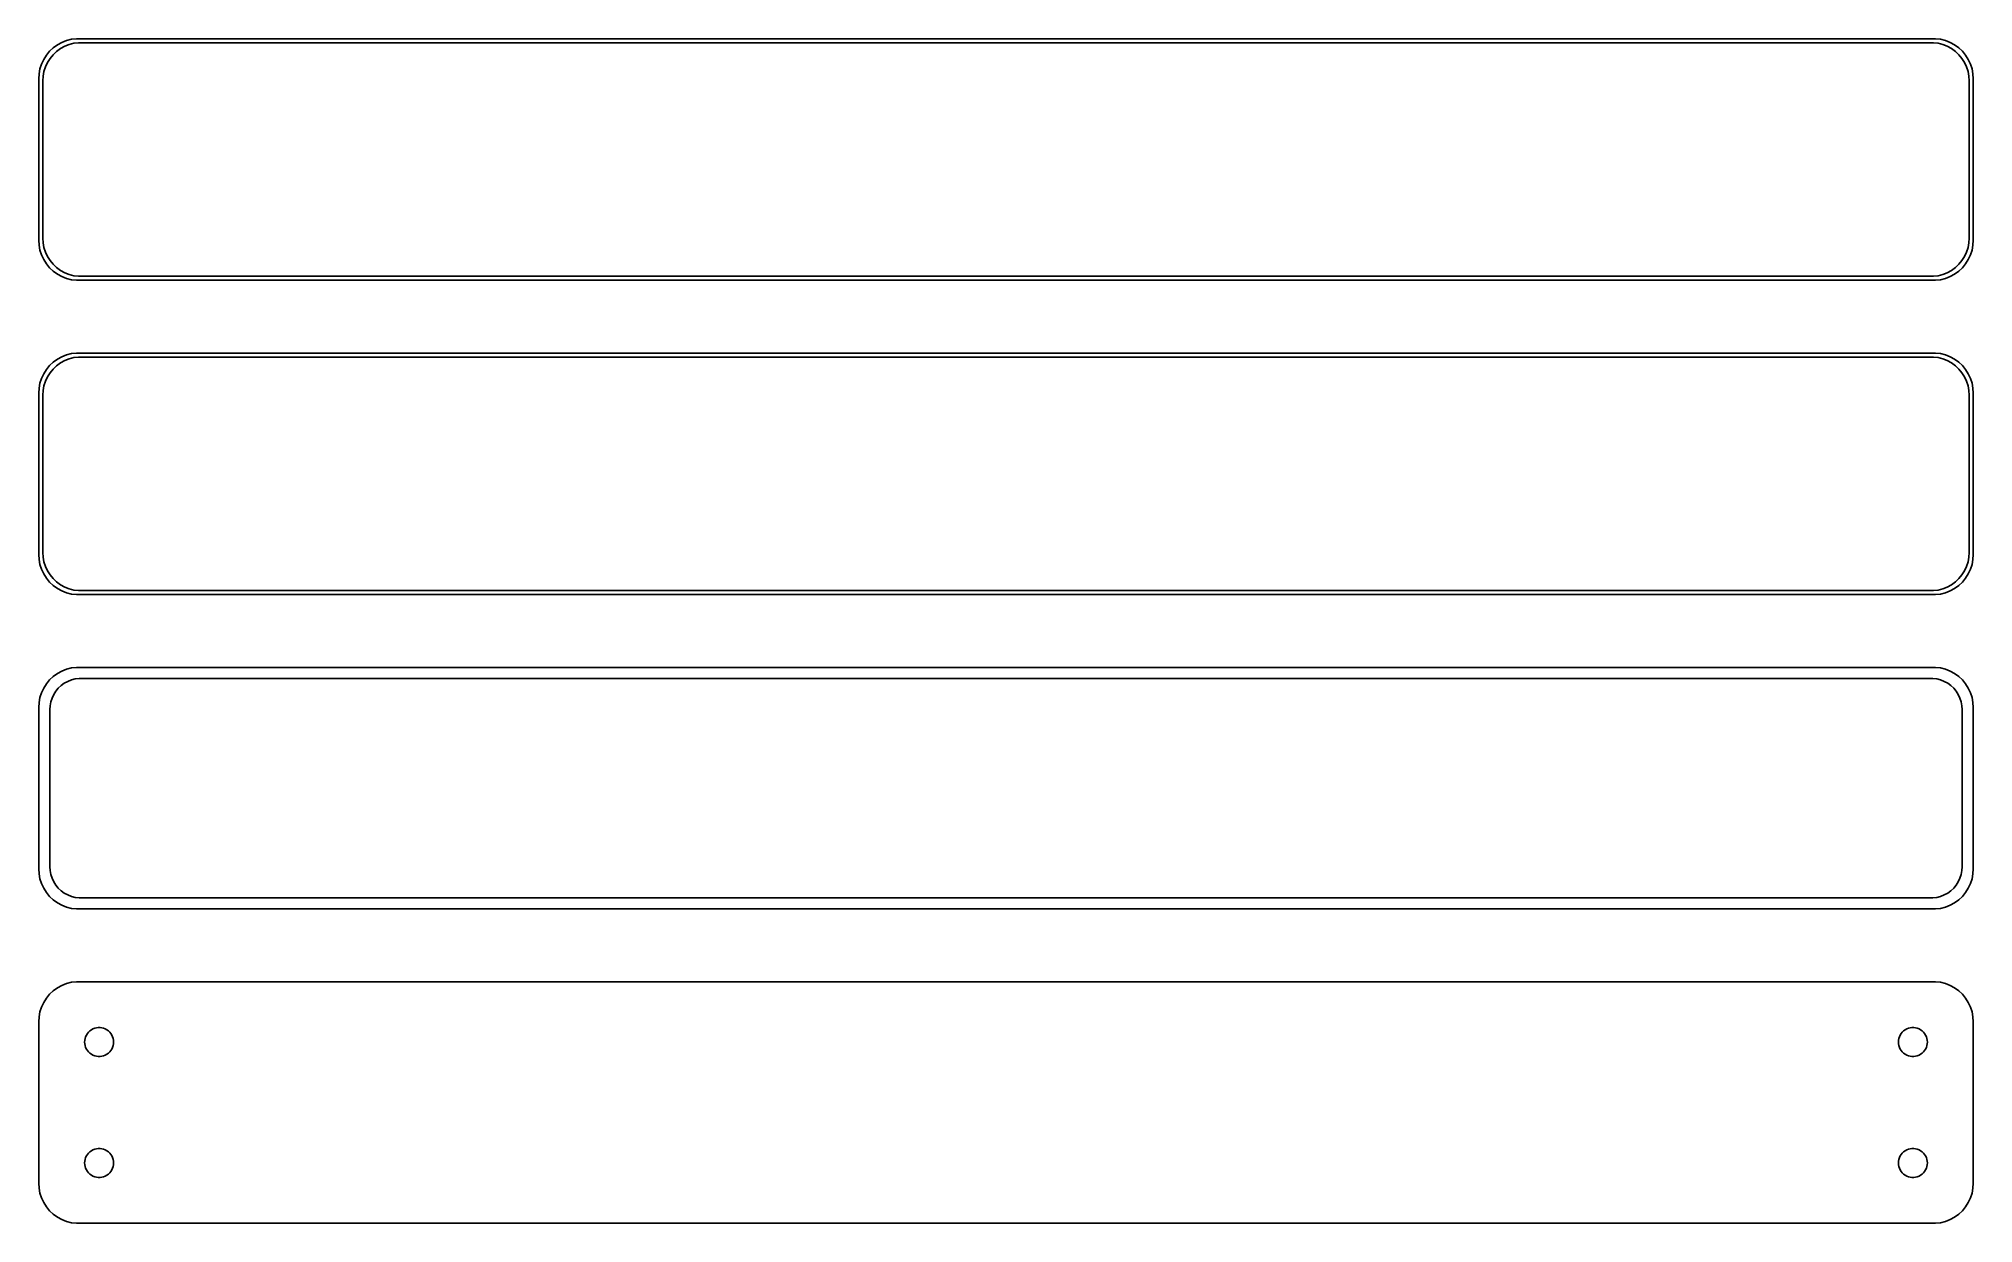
# Model space of a CAD drawing. Header units: metres. Extents: x -120 to 120, y 102 to 249.
import ezdxf

# ---------------------------------------------------------------- set-up
doc = ezdxf.new("R2010")
doc.units = ezdxf.units.M

msp = doc.modelspace()

# ---------------------------------------------------------------- linework, layer by layer
for p, q in [((-118.645, 247.423), (-119.045, 246.939)), ((-118.187, 247.853), (-118.645, 247.423)), ((-118.213, 247.002), (-117.778, 247.41)), ((-117.679, 248.222), (-118.187, 247.853)), ((-117.778, 247.41), (-117.295, 247.761)), ((-117.129, 248.524), (-117.679, 248.222)), ((-117.295, 247.761), (-116.772, 248.048)), ((-116.545, 248.755), (-117.129, 248.524)), ((-116.772, 248.048), (-116.218, 248.268)), ((-115.937, 248.911), (-116.545, 248.755)), ((-116.218, 248.268), (-115.64, 248.416)), ((-115.314, 248.99), (-115.937, 248.911)), ((-115.64, 248.416), (-115.048, 248.491)), ((115.314, 248.99), (-115.314, 248.99)), ((-115.048, 248.491), (115.048, 248.491)), ((115.048, 248.491), (115.64, 248.416)), ((115.937, 248.911), (115.314, 248.99)), ((115.64, 248.416), (116.218, 248.268)), ((116.545, 248.755), (115.937, 248.911)), ((116.218, 248.268), (116.772, 248.048)), ((117.129, 248.524), (116.545, 248.755)), ((116.772, 248.048), (117.295, 247.761)), ((117.679, 248.222), (117.129, 248.524)), ((117.295, 247.761), (117.778, 247.41)), ((118.187, 247.853), (117.679, 248.222)), ((117.778, 247.41), (118.213, 247.002)), ((118.645, 247.423), (118.187, 247.853)), ((119.045, 246.939), (118.645, 247.423)), ((-119.843, 245.243), (-119.961, 244.627)), ((-119.649, 245.841), (-119.843, 245.243)), ((-119.382, 246.409), (-119.649, 245.841)), ((-119.463, 244.345), (-119.351, 244.931)), ((-119.045, 246.939), (-119.382, 246.409)), ((-119.351, 244.931), (-119.166, 245.499)), ((-119.166, 245.499), (-118.912, 246.038)), ((-118.912, 246.038), (-118.593, 246.542)), ((-118.593, 246.542), (-118.213, 247.002)), ((118.213, 247.002), (118.593, 246.542)), ((118.593, 246.542), (118.912, 246.038)), ((118.912, 246.038), (119.166, 245.499)), ((119.382, 246.409), (119.045, 246.939)), ((119.166, 245.499), (119.351, 244.931)), ((119.351, 244.931), (119.463, 244.345)), ((119.649, 245.841), (119.382, 246.409)), ((119.843, 245.243), (119.649, 245.841)), ((119.961, 244.627), (119.843, 245.243)), ((-119.961, 244.627), (-120, 244)), ((-120, 244), (-120, 224)), ((-119.5, 243.75), (-119.463, 244.345)), ((-119.5, 224.25), (-119.5, 243.75)), ((119.463, 244.345), (119.5, 243.75)), ((119.5, 243.75), (119.5, 224.25)), ((120, 244), (119.961, 244.627)), ((120, 224), (120, 244)), ((-120, 224), (-119.961, 223.373)), ((-119.961, 223.373), (-119.843, 222.757)), ((-119.463, 223.655), (-119.5, 224.25)), ((-119.351, 223.069), (-119.463, 223.655)), ((119.463, 223.655), (119.351, 223.069)), ((119.5, 224.25), (119.463, 223.655)), ((119.843, 222.757), (119.961, 223.373)), ((119.961, 223.373), (120, 224)), ((-119.843, 222.757), (-119.649, 222.159)), ((-119.649, 222.159), (-119.382, 221.591)), ((-119.382, 221.591), (-119.045, 221.061)), ((-119.166, 222.501), (-119.351, 223.069)), ((-118.912, 221.962), (-119.166, 222.501)), ((-119.045, 221.061), (-118.645, 220.577)), ((-118.593, 221.458), (-118.912, 221.962)), ((-118.213, 220.998), (-118.593, 221.458)), ((-117.778, 220.59), (-118.213, 220.998)), ((118.213, 220.998), (117.778, 220.59)), ((118.593, 221.458), (118.213, 220.998)), ((118.912, 221.962), (118.593, 221.458)), ((118.645, 220.577), (119.045, 221.061)), ((119.166, 222.501), (118.912, 221.962)), ((119.045, 221.061), (119.382, 221.591)), ((119.351, 223.069), (119.166, 222.501)), ((119.382, 221.591), (119.649, 222.159)), ((119.649, 222.159), (119.843, 222.757)), ((-118.645, 220.577), (-118.187, 220.147)), ((-118.187, 220.147), (-117.679, 219.778)), ((-117.295, 220.239), (-117.778, 220.59)), ((-117.679, 219.778), (-117.129, 219.476)), ((-116.772, 219.952), (-117.295, 220.239)), ((-117.129, 219.476), (-116.545, 219.245)), ((-116.218, 219.732), (-116.772, 219.952)), ((-116.545, 219.245), (-115.937, 219.089)), ((-115.64, 219.584), (-116.218, 219.732)), ((-115.937, 219.089), (-115.314, 219.01)), ((-115.048, 219.509), (-115.64, 219.584)), ((-115.314, 219.01), (115.314, 219.01)), ((115.048, 219.509), (-115.048, 219.509)), ((115.64, 219.584), (115.048, 219.509)), ((115.314, 219.01), (115.937, 219.089)), ((116.218, 219.732), (115.64, 219.584)), ((115.937, 219.089), (116.545, 219.245)), ((116.772, 219.952), (116.218, 219.732)), ((116.545, 219.245), (117.129, 219.476)), ((117.295, 220.239), (116.772, 219.952)), ((117.129, 219.476), (117.679, 219.778)), ((117.778, 220.59), (117.295, 220.239)), ((117.679, 219.778), (118.187, 220.147)), ((118.187, 220.147), (118.645, 220.577)), ((-118.187, 208.853), (-118.645, 208.423)), ((-117.679, 209.222), (-118.187, 208.853)), ((-117.129, 209.524), (-117.679, 209.222)), ((-117.295, 208.761), (-116.772, 209.048)), ((-116.545, 209.755), (-117.129, 209.524)), ((-116.772, 209.048), (-116.218, 209.268)), ((-115.937, 209.911), (-116.545, 209.755)), ((-116.218, 209.268), (-115.64, 209.416)), ((-115.314, 209.99), (-115.937, 209.911)), ((-115.64, 209.416), (-115.048, 209.491)), ((115.314, 209.99), (-115.314, 209.99)), ((-115.048, 209.491), (115.048, 209.491)), ((115.048, 209.491), (115.64, 209.416)), ((115.937, 209.911), (115.314, 209.99)), ((115.64, 209.416), (116.218, 209.268)), ((116.545, 209.755), (115.937, 209.911)), ((116.218, 209.268), (116.772, 209.048)), ((117.129, 209.524), (116.545, 209.755)), ((116.772, 209.048), (117.295, 208.761)), ((117.679, 209.222), (117.129, 209.524)), ((118.187, 208.853), (117.679, 209.222)), ((118.645, 208.423), (118.187, 208.853)), ((-119.649, 206.841), (-119.843, 206.243)), ((-119.382, 207.409), (-119.649, 206.841)), ((-119.045, 207.939), (-119.382, 207.409)), ((-119.351, 205.931), (-119.166, 206.499)), ((-119.166, 206.499), (-118.912, 207.038)), ((-118.645, 208.423), (-119.045, 207.939)), ((-118.912, 207.038), (-118.593, 207.542)), ((-118.593, 207.542), (-118.213, 208.002)), ((-118.213, 208.002), (-117.778, 208.41)), ((-117.778, 208.41), (-117.295, 208.761)), ((117.295, 208.761), (117.778, 208.41)), ((117.778, 208.41), (118.213, 208.002)), ((118.213, 208.002), (118.593, 207.542)), ((118.593, 207.542), (118.912, 207.038)), ((119.045, 207.939), (118.645, 208.423)), ((118.912, 207.038), (119.166, 206.499)), ((119.382, 207.409), (119.045, 207.939)), ((119.166, 206.499), (119.351, 205.931)), ((119.649, 206.841), (119.382, 207.409)), ((119.843, 206.243), (119.649, 206.841)), ((-119.961, 205.627), (-120, 205)), ((-120, 205), (-120, 185)), ((-119.843, 206.243), (-119.961, 205.627)), ((-119.5, 204.75), (-119.463, 205.345)), ((-119.5, 185.25), (-119.5, 204.75)), ((-119.463, 205.345), (-119.351, 205.931)), ((119.351, 205.931), (119.463, 205.345)), ((119.463, 205.345), (119.5, 204.75)), ((119.5, 204.75), (119.5, 185.25)), ((119.961, 205.627), (119.843, 206.243)), ((120, 205), (119.961, 205.627)), ((120, 185), (120, 205)), ((-120, 185), (-119.961, 184.373)), ((-119.463, 184.655), (-119.5, 185.25)), ((119.5, 185.25), (119.463, 184.655)), ((119.961, 184.373), (120, 185)), ((-119.961, 184.373), (-119.843, 183.757)), ((-119.843, 183.757), (-119.649, 183.159)), ((-119.649, 183.159), (-119.382, 182.591)), ((-119.351, 184.069), (-119.463, 184.655)), ((-119.382, 182.591), (-119.045, 182.061)), ((-119.166, 183.501), (-119.351, 184.069)), ((-118.912, 182.962), (-119.166, 183.501)), ((-118.593, 182.458), (-118.912, 182.962)), ((-118.213, 181.998), (-118.593, 182.458)), ((118.593, 182.458), (118.213, 181.998)), ((118.912, 182.962), (118.593, 182.458)), ((119.166, 183.501), (118.912, 182.962)), ((119.045, 182.061), (119.382, 182.591)), ((119.351, 184.069), (119.166, 183.501)), ((119.463, 184.655), (119.351, 184.069)), ((119.382, 182.591), (119.649, 183.159)), ((119.649, 183.159), (119.843, 183.757)), ((119.843, 183.757), (119.961, 184.373)), ((-119.045, 182.061), (-118.645, 181.577)), ((-118.645, 181.577), (-118.187, 181.147)), ((-117.778, 181.59), (-118.213, 181.998)), ((-118.187, 181.147), (-117.679, 180.778)), ((-117.295, 181.239), (-117.778, 181.59)), ((-117.679, 180.778), (-117.129, 180.476)), ((-116.772, 180.952), (-117.295, 181.239)), ((-117.129, 180.476), (-116.545, 180.245)), ((-116.218, 180.732), (-116.772, 180.952)), ((-116.545, 180.245), (-115.937, 180.089)), ((-115.64, 180.584), (-116.218, 180.732)), ((-115.937, 180.089), (-115.314, 180.01)), ((-115.048, 180.509), (-115.64, 180.584)), ((-115.314, 180.01), (115.314, 180.01)), ((115.048, 180.509), (-115.048, 180.509)), ((115.64, 180.584), (115.048, 180.509)), ((115.314, 180.01), (115.937, 180.089)), ((116.218, 180.732), (115.64, 180.584)), ((115.937, 180.089), (116.545, 180.245)), ((116.772, 180.952), (116.218, 180.732)), ((116.545, 180.245), (117.129, 180.476)), ((117.295, 181.239), (116.772, 180.952)), ((117.129, 180.476), (117.679, 180.778)), ((117.778, 181.59), (117.295, 181.239)), ((117.679, 180.778), (118.187, 181.147)), ((118.213, 181.998), (117.778, 181.59)), ((118.187, 181.147), (118.645, 181.577)), ((118.645, 181.577), (119.045, 182.061)), ((-117.129, 170.524), (-117.679, 170.222)), ((-116.545, 170.755), (-117.129, 170.524)), ((-115.937, 170.911), (-116.545, 170.755)), ((-115.314, 170.99), (-115.937, 170.911)), ((115.314, 170.99), (-115.314, 170.99)), ((115.937, 170.911), (115.314, 170.99)), ((116.545, 170.755), (115.937, 170.911)), ((117.129, 170.524), (116.545, 170.755)), ((117.679, 170.222), (117.129, 170.524)), ((-119.382, 168.409), (-119.649, 167.841)), ((-119.045, 168.939), (-119.382, 168.409)), ((-118.645, 169.423), (-119.045, 168.939)), ((-118.187, 169.853), (-118.645, 169.423)), ((-117.679, 170.222), (-118.187, 169.853)), ((-118.141, 167.614), (-117.88, 168.024)), ((-117.88, 168.024), (-117.571, 168.399)), ((-117.571, 168.399), (-117.216, 168.731)), ((-117.216, 168.731), (-116.823, 169.017)), ((-116.823, 169.017), (-116.398, 169.251)), ((-116.398, 169.251), (-115.946, 169.43)), ((-115.946, 169.43), (-115.475, 169.551)), ((-115.475, 169.551), (-114.993, 169.612)), ((-114.993, 169.612), (114.993, 169.612)), ((114.993, 169.612), (115.475, 169.551)), ((115.475, 169.551), (115.946, 169.43)), ((115.946, 169.43), (116.398, 169.251)), ((116.398, 169.251), (116.823, 169.017)), ((116.823, 169.017), (117.216, 168.731)), ((117.216, 168.731), (117.571, 168.399)), ((117.571, 168.399), (117.88, 168.024)), ((118.187, 169.853), (117.679, 170.222)), ((117.88, 168.024), (118.141, 167.614)), ((118.645, 169.423), (118.187, 169.853)), ((119.045, 168.939), (118.645, 169.423)), ((119.382, 168.409), (119.045, 168.939)), ((119.649, 167.841), (119.382, 168.409)), ((-119.961, 166.627), (-120, 166)), ((-120, 166), (-120, 146)), ((-119.843, 167.243), (-119.961, 166.627)), ((-119.649, 167.841), (-119.843, 167.243)), ((-118.619, 165.75), (-118.589, 166.235)), ((-118.619, 146.25), (-118.619, 165.75)), ((-118.589, 166.235), (-118.498, 166.712)), ((-118.498, 166.712), (-118.348, 167.174)), ((-118.348, 167.174), (-118.141, 167.614)), ((118.141, 167.614), (118.348, 167.174)), ((118.348, 167.174), (118.498, 166.712)), ((118.498, 166.712), (118.589, 166.235)), ((118.589, 166.235), (118.619, 165.75)), ((118.619, 165.75), (118.619, 146.25)), ((119.843, 167.243), (119.649, 167.841)), ((119.961, 166.627), (119.843, 167.243)), ((120, 166), (119.961, 166.627)), ((120, 146), (120, 166)), ((-120, 146), (-119.961, 145.373)), ((-119.961, 145.373), (-119.843, 144.757)), ((-119.843, 144.757), (-119.649, 144.159)), ((-119.649, 144.159), (-119.382, 143.591)), ((-118.589, 145.765), (-118.619, 146.25)), ((-118.498, 145.288), (-118.589, 145.765)), ((-118.348, 144.826), (-118.498, 145.288)), ((-118.141, 144.386), (-118.348, 144.826)), ((-117.88, 143.976), (-118.141, 144.386)), ((118.141, 144.386), (117.88, 143.976)), ((118.348, 144.826), (118.141, 144.386)), ((118.498, 145.288), (118.348, 144.826)), ((118.589, 145.765), (118.498, 145.288)), ((118.619, 146.25), (118.589, 145.765)), ((119.382, 143.591), (119.649, 144.159)), ((119.649, 144.159), (119.843, 144.757)), ((119.843, 144.757), (119.961, 145.373)), ((119.961, 145.373), (120, 146)), ((-119.382, 143.591), (-119.045, 143.061)), ((-119.045, 143.061), (-118.645, 142.577)), ((-118.645, 142.577), (-118.187, 142.147)), ((-118.187, 142.147), (-117.679, 141.778)), ((-117.571, 143.601), (-117.88, 143.976)), ((-117.679, 141.778), (-117.129, 141.476)), ((-117.216, 143.269), (-117.571, 143.601)), ((-116.823, 142.983), (-117.216, 143.269)), ((-116.398, 142.749), (-116.823, 142.983)), ((-115.946, 142.57), (-116.398, 142.749)), ((-115.475, 142.449), (-115.946, 142.57)), ((-114.993, 142.388), (-115.475, 142.449)), ((114.993, 142.388), (-114.993, 142.388)), ((115.475, 142.449), (114.993, 142.388)), ((115.946, 142.57), (115.475, 142.449)), ((116.398, 142.749), (115.946, 142.57)), ((116.823, 142.983), (116.398, 142.749)), ((117.216, 143.269), (116.823, 142.983)), ((117.129, 141.476), (117.679, 141.778)), ((117.571, 143.601), (117.216, 143.269)), ((117.88, 143.976), (117.571, 143.601)), ((117.679, 141.778), (118.187, 142.147)), ((118.187, 142.147), (118.645, 142.577)), ((118.645, 142.577), (119.045, 143.061)), ((119.045, 143.061), (119.382, 143.591)), ((-117.129, 141.476), (-116.545, 141.245)), ((-116.545, 141.245), (-115.937, 141.089)), ((-115.937, 141.089), (-115.314, 141.01)), ((-115.314, 141.01), (115.314, 141.01)), ((115.314, 141.01), (115.937, 141.089)), ((115.937, 141.089), (116.545, 141.245)), ((116.545, 141.245), (117.129, 141.476)), ((-119.045, 129.939), (-119.382, 129.409)), ((-118.645, 130.423), (-119.045, 129.939)), ((-118.187, 130.853), (-118.645, 130.423)), ((-117.679, 131.222), (-118.187, 130.853)), ((-117.129, 131.524), (-117.679, 131.222)), ((-116.545, 131.755), (-117.129, 131.524)), ((-115.937, 131.911), (-116.545, 131.755)), ((-115.314, 131.99), (-115.937, 131.911)), ((115.314, 131.99), (-115.314, 131.99)), ((115.937, 131.911), (115.314, 131.99)), ((116.545, 131.755), (115.937, 131.911)), ((117.129, 131.524), (116.545, 131.755)), ((117.679, 131.222), (117.129, 131.524)), ((118.187, 130.853), (117.679, 131.222)), ((118.645, 130.423), (118.187, 130.853)), ((119.045, 129.939), (118.645, 130.423)), ((119.382, 129.409), (119.045, 129.939)), ((-119.961, 127.627), (-120, 127)), ((-119.843, 128.243), (-119.961, 127.627)), ((-119.649, 128.841), (-119.843, 128.243)), ((-119.382, 129.409), (-119.649, 128.841)), ((119.649, 128.841), (119.382, 129.409)), ((119.843, 128.243), (119.649, 128.841)), ((119.961, 127.627), (119.843, 128.243)), ((120, 127), (119.961, 127.627)), ((-120, 127), (-120, 107)), ((-114.286, 124.726), (-114.243, 124.948)), ((-114.243, 124.948), (-114.174, 125.163)), ((-114.174, 125.163), (-114.077, 125.367)), ((-114.077, 125.367), (-113.956, 125.558)), ((-113.956, 125.558), (-113.812, 125.732)), ((-113.812, 125.732), (-113.647, 125.887)), ((-113.647, 125.887), (-113.464, 126.02)), ((-113.464, 126.02), (-113.266, 126.129)), ((-113.266, 126.129), (-113.056, 126.212)), ((-113.056, 126.212), (-112.837, 126.268)), ((-112.837, 126.268), (-112.613, 126.296)), ((-112.613, 126.296), (-112.387, 126.296)), ((-112.387, 126.296), (-112.163, 126.268)), ((-112.163, 126.268), (-111.944, 126.212)), ((-111.944, 126.212), (-111.734, 126.129)), ((-111.734, 126.129), (-111.536, 126.02)), ((-111.536, 126.02), (-111.353, 125.887)), ((-111.353, 125.887), (-111.188, 125.732)), ((-111.188, 125.732), (-111.044, 125.558)), ((-111.044, 125.558), (-110.923, 125.367)), ((-110.923, 125.367), (-110.826, 125.163)), ((-110.826, 125.163), (-110.757, 124.948)), ((-110.757, 124.948), (-110.714, 124.726)), ((110.714, 124.726), (110.757, 124.948)), ((110.757, 124.948), (110.826, 125.163)), ((110.826, 125.163), (110.923, 125.367)), ((110.923, 125.367), (111.044, 125.558)), ((111.044, 125.558), (111.188, 125.732)), ((111.188, 125.732), (111.353, 125.887)), ((111.353, 125.887), (111.536, 126.02)), ((111.536, 126.02), (111.734, 126.129)), ((111.734, 126.129), (111.944, 126.212)), ((111.944, 126.212), (112.163, 126.268)), ((112.163, 126.268), (112.387, 126.296)), ((112.387, 126.296), (112.613, 126.296)), ((112.613, 126.296), (112.837, 126.268)), ((112.837, 126.268), (113.056, 126.212)), ((113.056, 126.212), (113.266, 126.129)), ((113.266, 126.129), (113.464, 126.02)), ((113.464, 126.02), (113.647, 125.887)), ((113.647, 125.887), (113.812, 125.732)), ((113.812, 125.732), (113.956, 125.558)), ((113.956, 125.558), (114.077, 125.367)), ((114.077, 125.367), (114.174, 125.163)), ((114.174, 125.163), (114.243, 124.948)), ((114.243, 124.948), (114.286, 124.726)), ((120, 107), (120, 127)), ((-114.3, 124.5), (-114.286, 124.726)), ((-114.286, 124.274), (-114.3, 124.5)), ((-114.243, 124.052), (-114.286, 124.274)), ((-114.174, 123.837), (-114.243, 124.052)), ((-114.077, 123.633), (-114.174, 123.837)), ((-113.956, 123.442), (-114.077, 123.633)), ((-113.812, 123.268), (-113.956, 123.442)), ((-113.647, 123.113), (-113.812, 123.268)), ((-113.464, 122.98), (-113.647, 123.113)), ((-113.266, 122.871), (-113.464, 122.98)), ((-113.056, 122.788), (-113.266, 122.871)), ((-112.837, 122.732), (-113.056, 122.788)), ((-112.613, 122.704), (-112.837, 122.732)), ((-112.387, 122.704), (-112.613, 122.704)), ((-112.163, 122.732), (-112.387, 122.704)), ((-111.944, 122.788), (-112.163, 122.732)), ((-111.734, 122.871), (-111.944, 122.788)), ((-111.536, 122.98), (-111.734, 122.871)), ((-111.353, 123.113), (-111.536, 122.98)), ((-111.188, 123.268), (-111.353, 123.113)), ((-111.044, 123.442), (-111.188, 123.268)), ((-110.923, 123.633), (-111.044, 123.442)), ((-110.826, 123.837), (-110.923, 123.633)), ((-110.757, 124.052), (-110.826, 123.837)), ((-110.714, 124.274), (-110.757, 124.052)), ((-110.714, 124.726), (-110.7, 124.5)), ((-110.7, 124.5), (-110.714, 124.274)), ((110.7, 124.5), (110.714, 124.726)), ((110.714, 124.274), (110.7, 124.5)), ((110.757, 124.052), (110.714, 124.274)), ((110.826, 123.837), (110.757, 124.052)), ((110.923, 123.633), (110.826, 123.837)), ((111.044, 123.442), (110.923, 123.633)), ((111.188, 123.268), (111.044, 123.442)), ((111.353, 123.113), (111.188, 123.268)), ((111.536, 122.98), (111.353, 123.113)), ((111.734, 122.871), (111.536, 122.98)), ((111.944, 122.788), (111.734, 122.871)), ((112.163, 122.732), (111.944, 122.788)), ((112.387, 122.704), (112.163, 122.732)), ((112.613, 122.704), (112.387, 122.704)), ((112.837, 122.732), (112.613, 122.704)), ((113.056, 122.788), (112.837, 122.732)), ((113.266, 122.871), (113.056, 122.788)), ((113.464, 122.98), (113.266, 122.871)), ((113.647, 123.113), (113.464, 122.98)), ((113.812, 123.268), (113.647, 123.113)), ((113.956, 123.442), (113.812, 123.268)), ((114.077, 123.633), (113.956, 123.442)), ((114.174, 123.837), (114.077, 123.633)), ((114.243, 124.052), (114.174, 123.837)), ((114.286, 124.274), (114.243, 124.052)), ((114.286, 124.726), (114.3, 124.5)), ((114.3, 124.5), (114.286, 124.274)), ((-114.077, 110.367), (-113.956, 110.558)), ((-113.956, 110.558), (-113.812, 110.732)), ((-113.812, 110.732), (-113.647, 110.887)), ((-113.647, 110.887), (-113.464, 111.02)), ((-113.464, 111.02), (-113.266, 111.129)), ((-113.266, 111.129), (-113.056, 111.212)), ((-113.056, 111.212), (-112.837, 111.268)), ((-112.837, 111.268), (-112.613, 111.296)), ((-112.613, 111.296), (-112.387, 111.296)), ((-112.387, 111.296), (-112.163, 111.268)), ((-112.163, 111.268), (-111.944, 111.212)), ((-111.944, 111.212), (-111.734, 111.129)), ((-111.734, 111.129), (-111.536, 111.02)), ((-111.536, 111.02), (-111.353, 110.887)), ((-111.353, 110.887), (-111.188, 110.732)), ((-111.188, 110.732), (-111.044, 110.558)), ((-111.044, 110.558), (-110.923, 110.367)), ((110.923, 110.367), (111.044, 110.558)), ((111.044, 110.558), (111.188, 110.732)), ((111.188, 110.732), (111.353, 110.887)), ((111.353, 110.887), (111.536, 111.02)), ((111.536, 111.02), (111.734, 111.129)), ((111.734, 111.129), (111.944, 111.212)), ((111.944, 111.212), (112.163, 111.268)), ((112.163, 111.268), (112.387, 111.296)), ((112.387, 111.296), (112.613, 111.296)), ((112.613, 111.296), (112.837, 111.268)), ((112.837, 111.268), (113.056, 111.212)), ((113.056, 111.212), (113.266, 111.129)), ((113.266, 111.129), (113.464, 111.02)), ((113.464, 111.02), (113.647, 110.887)), ((113.647, 110.887), (113.812, 110.732)), ((113.812, 110.732), (113.956, 110.558)), ((113.956, 110.558), (114.077, 110.367)), ((-114.3, 109.5), (-114.286, 109.726)), ((-114.286, 109.274), (-114.3, 109.5)), ((-114.286, 109.726), (-114.243, 109.948)), ((-114.243, 109.052), (-114.286, 109.274)), ((-114.243, 109.948), (-114.174, 110.163)), ((-114.174, 108.837), (-114.243, 109.052)), ((-114.174, 110.163), (-114.077, 110.367)), ((-114.077, 108.633), (-114.174, 108.837)), ((-113.956, 108.442), (-114.077, 108.633)), ((-113.812, 108.268), (-113.956, 108.442)), ((-113.647, 108.113), (-113.812, 108.268)), ((-113.464, 107.98), (-113.647, 108.113)), ((-111.353, 108.113), (-111.536, 107.98)), ((-111.188, 108.268), (-111.353, 108.113)), ((-111.044, 108.442), (-111.188, 108.268)), ((-110.923, 108.633), (-111.044, 108.442)), ((-110.923, 110.367), (-110.826, 110.163)), ((-110.826, 108.837), (-110.923, 108.633)), ((-110.826, 110.163), (-110.757, 109.948)), ((-110.757, 109.052), (-110.826, 108.837)), ((-110.757, 109.948), (-110.714, 109.726)), ((-110.714, 109.274), (-110.757, 109.052)), ((-110.714, 109.726), (-110.7, 109.5)), ((-110.7, 109.5), (-110.714, 109.274)), ((110.7, 109.5), (110.714, 109.726)), ((110.714, 109.274), (110.7, 109.5)), ((110.714, 109.726), (110.757, 109.948)), ((110.757, 109.052), (110.714, 109.274)), ((110.757, 109.948), (110.826, 110.163)), ((110.826, 108.837), (110.757, 109.052)), ((110.826, 110.163), (110.923, 110.367)), ((110.923, 108.633), (110.826, 108.837)), ((111.044, 108.442), (110.923, 108.633)), ((111.188, 108.268), (111.044, 108.442)), ((111.353, 108.113), (111.188, 108.268)), ((111.536, 107.98), (111.353, 108.113)), ((113.647, 108.113), (113.464, 107.98)), ((113.812, 108.268), (113.647, 108.113)), ((113.956, 108.442), (113.812, 108.268)), ((114.077, 108.633), (113.956, 108.442)), ((114.077, 110.367), (114.174, 110.163)), ((114.174, 108.837), (114.077, 108.633)), ((114.174, 110.163), (114.243, 109.948)), ((114.243, 109.052), (114.174, 108.837)), ((114.243, 109.948), (114.286, 109.726)), ((114.286, 109.274), (114.243, 109.052)), ((114.286, 109.726), (114.3, 109.5)), ((114.3, 109.5), (114.286, 109.274)), ((-120, 107), (-119.961, 106.373)), ((-119.961, 106.373), (-119.843, 105.757)), ((-119.843, 105.757), (-119.649, 105.159)), ((-113.266, 107.871), (-113.464, 107.98)), ((-113.056, 107.788), (-113.266, 107.871)), ((-112.837, 107.732), (-113.056, 107.788)), ((-112.613, 107.704), (-112.837, 107.732)), ((-112.387, 107.704), (-112.613, 107.704)), ((-112.163, 107.732), (-112.387, 107.704)), ((-111.944, 107.788), (-112.163, 107.732)), ((-111.734, 107.871), (-111.944, 107.788)), ((-111.536, 107.98), (-111.734, 107.871)), ((111.734, 107.871), (111.536, 107.98)), ((111.944, 107.788), (111.734, 107.871)), ((112.163, 107.732), (111.944, 107.788)), ((112.387, 107.704), (112.163, 107.732)), ((112.613, 107.704), (112.387, 107.704)), ((112.837, 107.732), (112.613, 107.704)), ((113.056, 107.788), (112.837, 107.732)), ((113.266, 107.871), (113.056, 107.788)), ((113.464, 107.98), (113.266, 107.871)), ((119.649, 105.159), (119.843, 105.757)), ((119.843, 105.757), (119.961, 106.373)), ((119.961, 106.373), (120, 107)), ((-119.649, 105.159), (-119.382, 104.591)), ((-119.382, 104.591), (-119.045, 104.061)), ((-119.045, 104.061), (-118.645, 103.577)), ((-118.645, 103.577), (-118.187, 103.147)), ((118.187, 103.147), (118.645, 103.577)), ((118.645, 103.577), (119.045, 104.061)), ((119.045, 104.061), (119.382, 104.591)), ((119.382, 104.591), (119.649, 105.159)), ((-118.187, 103.147), (-117.679, 102.778)), ((-117.679, 102.778), (-117.129, 102.476)), ((-117.129, 102.476), (-116.545, 102.245)), ((-116.545, 102.245), (-115.937, 102.089)), ((-115.937, 102.089), (-115.314, 102.01)), ((-115.314, 102.01), (115.314, 102.01)), ((115.314, 102.01), (115.937, 102.089)), ((115.937, 102.089), (116.545, 102.245)), ((116.545, 102.245), (117.129, 102.476)), ((117.129, 102.476), (117.679, 102.778)), ((117.679, 102.778), (118.187, 103.147))]:
    msp.add_line(p, q)

doc.saveas('drawing.dxf')
